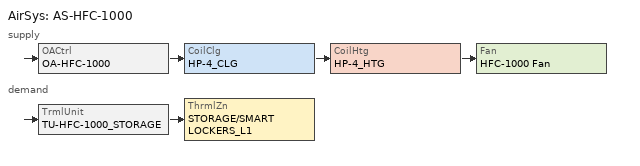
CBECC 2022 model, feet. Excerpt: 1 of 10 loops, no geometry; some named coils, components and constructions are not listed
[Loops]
AirSys 'AS-HFC-1000'
 supply: OACtrl 'OA-HFC-1000' > CoilClg 'HP-4_CLG' > CoilHtg 'HP-4_HTG' > Fan 'HFC-1000 Fan'
 demand: TrmlUnit 'TU-HFC-1000_STORAGE' > ThrmlZn 'STORAGE/SMART LOCKERS_L1'
[ResExtWall] Construction=Ext Wall Cons
Name | Orientation | Area
ExtWall (Front 3) : B3.1_L8 | Front | 213.35
ExtWall (Back 1) : B3.1_L8 | Back | 213.527
ExtWall (Right 1) : B3.1_L8 | Right | 188.11
ExtWall (Right 2) : B3.1_L8 | Right | 147.592
ExtWall (Right 3) : B3.1_L8 | Right | 22.208
ExtWall (Front 1) : B3.2_L8 | Front | 398.274
ExtWall (Left 1) : B3.2_L8 | Left | 333.855
ExtWall (Front 1) : B3_L8 | Front | 37.0833
ExtWall (Left 1) : B3_L8 | Left | 39.2913
ExtWall (Left 2) : B3_L8 | Left | 296.211
ExtWall (Back 1) : B3_L8 | Back | 248.891
ExtWall (Back 2) : B3_L8 | Back | 94.2782
ExtWall (Front 1) : CORRIDOR 1_L8 | Front | 69.8064
ExtWall (Front 2) : CORRIDOR 1_L8 | Front | 67.9757
ExtWall (Front 3) : CORRIDOR 1_L8 | Front | 50.2001
ExtWall (Left 1) : CORRIDOR 1_L8 | Left | 47.815
ExtWall (Left 2) : CORRIDOR 1_L8 | Left | 232.362
ExtWall (Back 1) : CORRIDOR 1_L8 | Back | 219.344
ExtWall (Back 2) : CORRIDOR 1_L8 | Back | 60.1542
ExtWall (Back 3) : CORRIDOR 1_L8 | Back | 71.2336
ExtWall (Right 1) : CORRIDOR 1_L8 | Right | 47.6115
ExtWall (Front 1) : ELEC_L8 | Front | 114.514
ExtWall (Left 1) : ELEC_L8 | Left | 58.6877
ExtWall (Right 1) : ELEC_L8 | Right | 186.316
ExtWall (Back 1) : OPENING_L8 | Back | 118.96
ExtWall (Front 1) : S1 1_L8 | Front | 48.1332
ExtWall (Left 1) : S1 1_L8 | Left | 157.782
ExtWall (Back 1) : S1 1_L8 | Back | 48.1332
ExtWall (Right 1) : S1 1_L8 | Right | 159.544
ExtWall (Back 1) : S1.1_L8 | Back | 29.3701
ExtWall (Right 1) : S1.1_L8 | Right | 80.2329
ExtWall (Front 1) : S2 1_L8 | Front | 159.961
ExtWall (Back 1) : S2 1_L8 | Back | 165.771
ExtWall (Left 1) : S2.1_L8 | Left | 120.22
ExtWall (Left 2) : S2.1_L8 | Left | 62.6968
ExtWall (Back 1) : S2.1_L8 | Back | 39.3865
[ResWin] SpecMethod=Overall Window Area
Name | WinType
Window (Front 3) : B3.1_L8; Window (Right 1) : B3.1_L8; Window (Front 4) : B3.2_L8; Window (Left 1) : B3.2_L8; Window (Back 1) : B3_L8; Window (Front 1) : ELEC_L8; Window (Right 1) : S1.1_L8 | ResidentialWindowType 7
Window (Back 1) : B3.1_L8; Window (Front 3) : B3.2_L8 | ResidentialWindowType 25
Window (Right 2) : B3.1_L8; Window (Front 1) : B3.2_L8; Window (Left 2) : B3.2_L8; Window (Left 2) : B3_L8; Window (Back 2) : B3_L8; Window (Left 1) : S2.1_L8 | ResidentialWindowType 2
Window (Front 2) : B3.2_L8; Window (Front 1) : CORRIDOR 1_L8 | ResidentialWindowType 8
Window (Left 1) : B3_L8; Window (Left 1) : S1 1_L8; Window (Right 1) : S1 1_L8 | ResidentialWindowType 11
Window (Left 1) : CORRIDOR 1_L8 | ResidentialWindowType 37
Window (Back 1) : CORRIDOR 1_L8 | ResidentialWindowType 28
Window (Front 1) : S2 1_L8; Window (Back 1) : S2 1_L8 | ResidentialWindowType 18
[ResCathedralCeiling] RoofRise=0; Orientation=Front; Construction=Roof Cons
Name | Area
Roof (Front 1) : B3.1_L8 | 1058.37
Roof (Front 1) : B3.2_L8 | 1137.02
Roof (Front 1) : B3_L8 | 1114.3
Roof (Front 1) : CORRIDOR 1_L8 | 2611.41
Roof (Front 2) : CORRIDOR 1_L8 | 1371.3
Roof (Front 3) : CORRIDOR 1_L8 | 3685.74
Roof (Front 1) : ELEC_L8 | 213.358
Roof (Front 1) : ELEVATOR 1_L8 | 168.953
Roof (Front 1) : ELEVATOR 2_L8 | 149.826
Roof (Front 1) : ELEVATOR 5_L8 | 82.6854
Roof (Front 1) : IDF 1_L8 | 72.616
Roof (Front 1) : IDF 2_L8 | 72.4365
Roof (Front 1) : IDF 3_L8 | 30.6689
Roof (Front 1) : JAN CLOSET_L8 | 52.7593
Roof (Front 1) : OPENING_L8 | 76.2741
Roof (Front 1) : S1 1_L8 | 544.768
Roof (Front 2) : S1 1_L8 | 523.378
Roof (Front 1) : S1.1_L8 | 616.709
Roof (Front 1) : S2 1_L8 | 449.349
Roof (Front 2) : S2 1_L8 | 491.548
Roof (Front 1) : S2.1_L8 | 567.527
Roof (Front 1) : STAIR 1_L8 | 179.107
Roof (Front 1) : STAIR 2_L8 | 199.944
Roof (Front 1) : STAIR 3_L8 | 179.041
Roof (Front 1) : STAIR 6_L8 | 170.946
Roof (Front 1) : STORAGE 1_L8 | 121.449
Roof (Front 1) : STORAGE 2_L8 | 680.817
Roof (Front 1) : STORAGE 3_L8 | 134.443
Roof (Front 1) : TRASH VEST. 1_L8 | 93.393
Roof (Front 1) : TRASH VEST. 2_L8 | 102.916
Roof (Front 1) : TRASH_L8 | 146.628
[ResIntFlr] FloorZ=84.6667; Construction=Interior Floor Cons; IsPartySurface=1
Name | Area | Outside
IntFloor : B3.1_L8 | 1058.37 | B3.1_L7
IntFloor : B3.2_L8 | 1137.02 | B3.2_L7
IntFloor : B3_L8 | 1114.3 | B3_L7
IntFloor : CORRIDOR 1_L8 | 2611.41 | CORRIDOR 1_L7
IntFloor : CORRIDOR 1_L8 2 | 1371.3 | CORRIDOR 1_L7
IntFloor : CORRIDOR 1_L8 3 | 3685.74 | CORRIDOR 1_L7
IntFloor : ELEC_L8 | 213.358 | ELEC_L7
IntFloor : ELEVATOR 1_L8 | 168.953 | ELEVATOR 2_L7
IntFloor : ELEVATOR 2_L8 | 149.826 | ELEVATOR 1_L7
IntFloor : ELEVATOR 5_L8 | 82.6854 | ELEVATOR 5_L7
IntFloor : IDF 1_L8 | 72.616 | IDF 2_L7
IntFloor : IDF 2_L8 | 72.4365 | IDF 3_L7
IntFloor : IDF 3_L8 | 30.6689 | IDF 1_L7
IntFloor : JAN CLOSET_L8 | 52.7593 | JAN CLOSET_L7
IntFloor : OPENING_L8 | 76.2741 | OPENING_L7
IntFloor : S1 1_L8 | 544.768 | S1 1_L7
IntFloor : S1 1_L8 2 | 523.378 | S1 1_L7
IntFloor : S1.1_L8 | 616.709 | S1.1_L7
IntFloor : S2 1_L8 | 449.349 | S2 1_L7
IntFloor : S2 1_L8 2 | 491.548 | S2 1_L7
IntFloor : S2.1_L8 | 567.527 | S2.1_L7
IntFloor : STAIR 1_L8 | 179.107 | STAIR 1_L7
IntFloor : STAIR 2_L8 | 199.944 | STAIR 2_L7
IntFloor : STAIR 3_L8 | 179.041 | STAIR 3_L7
IntFloor : STAIR 6_L8 | 170.946 | STAIR 6_L7
IntFloor : STORAGE 1_L8 | 121.449 | STORAGE 2_L7
IntFloor : STORAGE 2_L8 | 680.817 | STORAGE 3_L7
IntFloor : STORAGE 3_L8 | 134.443 | STORAGE 1_L7
IntFloor : TRASH VEST. 1_L8 | 93.393 | TRASH VEST. 1_L7
IntFloor : TRASH VEST. 2_L8 | 102.916 | TRASH VEST. 2_L7
IntFloor : TRASH_L8 | 146.628 | TRASH_L7
[ResIntWall] Construction=Interior Wall Cons; IsPartySurface=1
Name | Area | Outside
IntWall : B3.1_L8 | 293.793 | CORRIDOR 1_L8
IntWall : B3.1_L8 2; IntWall : CORRIDOR 1_L8 4 | 64.1175 | OPENING_L8
IntWall : B3.1_L8 3 | 118.96 | OPENING_L8
IntWall : B3.2_L8 | 73.5302 | CORRIDOR 1_L8
IntWall : B3.2_L8 2 | 17.5262 | CORRIDOR 1_L8
IntWall : B3.2_L8 3 | 91.0335 | CORRIDOR 1_L8
IntWall : B3.2_L8 4 | 83.4908 | TRASH VEST. 1_L8
IntWall : B3.2_L8 5; IntWall : CORRIDOR 1_L8 19 | 84.0912 | TRASH VEST. 1_L8
IntWall : B3_L8 | 306.086 | CORRIDOR 1_L8
IntWall : CORRIDOR 1_L8 | 82.2769 | ELEVATOR 2_L8
IntWall : CORRIDOR 1_L8 2 | 182.1 | ELEVATOR 2_L8
IntWall : CORRIDOR 1_L8 3 | 63.4121 | IDF 1_L8
IntWall : CORRIDOR 1_L8 5 | 159.961 | S2 1_L8
IntWall : CORRIDOR 1_L8 6 | 165.771 | S2 1_L8
IntWall : CORRIDOR 1_L8 7 | 98.3563 | STAIR 1_L8
IntWall : CORRIDOR 1_L8 8 | 98.3202 | STAIR 3_L8
IntWall : CORRIDOR 1_L8 9 | 182.1 | STAIR 3_L8
IntWall : CORRIDOR 1_L8 10 | 76.5518 | STORAGE 3_L8
IntWall : CORRIDOR 1_L8 11; IntWall : S2 1_L8 | 89.872 | TRASH VEST. 2_L8
IntWall : CORRIDOR 1_L8 12; IntWall : IDF 1_L8 2 | 114.514 | TRASH VEST. 2_L8
IntWall : CORRIDOR 1_L8 13 | 74.1765 | IDF 2_L8
IntWall : CORRIDOR 1_L8 14 | 159.544 | S1 1_L8
IntWall : CORRIDOR 1_L8 15 | 157.782 | S1 1_L8
IntWall : CORRIDOR 1_L8 16 | 172.661 | S1.1_L8
IntWall : CORRIDOR 1_L8 17 | 175.052 | STAIR 6_L8
IntWall : CORRIDOR 1_L8 18 | 157.5 | STORAGE 3_L8
IntWall : CORRIDOR 1_L8 20 | 36.378 | ELEVATOR 1_L8
IntWall : CORRIDOR 1_L8 21 | 192.851 | ELEVATOR 1_L8
IntWall : CORRIDOR 1_L8 22 | 87.6083 | ELEVATOR 1_L8
IntWall : CORRIDOR 1_L8 23 | 94.2749 | ELEVATOR 5_L8
IntWall : CORRIDOR 1_L8 24 | 97.6542 | IDF 2_L8
IntWall : CORRIDOR 1_L8 25 | 31.9127 | IDF 3_L8
IntWall : CORRIDOR 1_L8 26 | 96.1024 | IDF 3_L8
IntWall : CORRIDOR 1_L8 27; IntWall : ELEVATOR 5_L8 | 87.7067 | JAN CLOSET_L8
IntWall : CORRIDOR 1_L8 28 | 60.1542 | JAN CLOSET_L8
IntWall : CORRIDOR 1_L8 29 | 182.917 | S2.1_L8
IntWall : CORRIDOR 1_L8 30 | 103.678 | STAIR 2_L8
IntWall : CORRIDOR 1_L8 31 | 57.2408 | STORAGE 1_L8
IntWall : CORRIDOR 1_L8 32; IntWall : S1.1_L8 2 | 273.169 | STORAGE 2_L8
IntWall : CORRIDOR 1_L8 33 | 105.696 | TRASH_L8
IntWall : CORRIDOR 1_L8 34 | 90.6496 | TRASH_L8
IntWall : ELEC_L8 | 114.514 | IDF 1_L8
IntWall : ELEC_L8 2 | 127.628 | S2 1_L8
IntWall : ELEVATOR 1_L8; IntWall : S2.1_L8 | 192.851 | STAIR 2_L8
IntWall : ELEVATOR 1_L8 2 | 51.2303 | STORAGE 1_L8
IntWall : ELEVATOR 2_L8 | 182.1 | STAIR 1_L8
IntWall : ELEVATOR 2_L8 2 | 8.80906 | STORAGE 3_L8
IntWall : IDF 1_L8 | 63.4121 | S2 1_L8
IntWall : IDF 2_L8; IntWall : S1.1_L8 | 97.6542 | STAIR 6_L8
IntWall : IDF 2_L8 2 | 74.1765 | STORAGE 2_L8
IntWall : S1 1_L8 | 341.453 | S1.1_L8
IntWall : S2.1_L8 2 | 87.9232 | STORAGE 1_L8
IntWall : STAIR 2_L8 | 103.678 | STORAGE 1_L8
IntWall : STAIR 6_L8 | 175.052 | STORAGE 2_L8
IntWall : STORAGE 1_L8 | 30.6824 | TRASH_L8
IntWall : STORAGE 1_L8 2 | 48.0774 | TRASH_L8
[DwellUnit]
Name | DwellUnitTypeRef | Count
DwellingUnit 118 | B3.1 | 1
DwellingUnit 119 | B3.2 | 1
DwellingUnit 120 | B3 | 1
DwellingUnit 121 | S1 | 2
DwellingUnit 122 | S1.1 | 1
DwellingUnit 123 | S2 | 2
DwellingUnit 124 | S2.1 | 1
[ResZn] CeilingHeight=10; FloorHeight=10; Bottom=84.6667
B3.2_L8; B3_L8; S1 1_L8; S1.1_L8; S2 1_L8; S2.1_L8
[ResOtherZn] ozDHWSys=ResidentialDHWSystem 1; CeilingHeight=10; FloorHeight=10; Bottom=84.6667
Name | Type | SpcFunc | VentSpcFunc | Area | IAQOption | IAQFanCnt[1] | CentralVentSysRef | ozHVACSystem | AirSys_NameRoot
CORRIDOR 1_L8 | Unconditioned | Corridor Area | Residential - Common corridors | 7668.46 | Central Supply / Central Exhaust | 2 | Corridor Ventilation
ELEC_L8 | Unconditioned | Electrical, Mechanical, Telephone Rooms | General - Unoccupied | 213.358 | Individual IAQ Fans
ELEVATOR 1_L8 | Unconditioned | Unoccupied-Include in Gross Floor Area | NA | 168.953 | Individual IAQ Fans
ELEVATOR 2_L8 | Unconditioned | Unoccupied-Include in Gross Floor Area | NA | 149.826 | Individual IAQ Fans
ELEVATOR 5_L8 | Unconditioned | Unoccupied-Include in Gross Floor Area | NA | 82.6854 | Individual IAQ Fans
IDF 1_L8 | Conditioned | Electrical, Mechanical, Telephone Rooms | General - Unoccupied | 72.616 |  |  |  | LG ZRUM060GSS0 | AS_IDF 1_L8
IDF 2_L8 | Conditioned | Electrical, Mechanical, Telephone Rooms | General - Unoccupied | 72.4365 |  |  |  | LG ZRUM048GSS0 | AS_IDF 2_L8
IDF 3_L8 | Conditioned | Electrical, Mechanical, Telephone Rooms | General - Unoccupied | 30.6689 |  |  |  | LG ZRUM048GSS0-2
JAN CLOSET_L8 | Unconditioned | Storage | General - Unoccupied | 52.7593 | Individual IAQ Fans
OPENING_L8 | Unconditioned | Unoccupied-Include in Gross Floor Area | NA | 76.2741 | Individual IAQ Fans
STAIR 1_L8 | Unconditioned | Stairwell | General - Unoccupied | 179.107 | Individual IAQ Fans
STAIR 2_L8 | Unconditioned | Stairwell | General - Unoccupied | 199.944 | Individual IAQ Fans
STAIR 3_L8 | Unconditioned | Stairwell | General - Unoccupied | 179.041 | Individual IAQ Fans
STAIR 6_L8 | Unconditioned | Stairwell | General - Unoccupied | 170.946 | Individual IAQ Fans
STORAGE 1_L8 | Unconditioned | Storage | General - Unoccupied | 121.449 | Individual IAQ Fans
STORAGE 2_L8 | Unconditioned | Storage | General - Unoccupied | 680.817 | Individual IAQ Fans
STORAGE 3_L8 | Unconditioned | Storage | General - Unoccupied | 134.443 | Individual IAQ Fans
TRASH VEST. 1_L8 | Unconditioned | Unoccupied-Include in Gross Floor Area | NA | 93.393 | Individual IAQ Fans
TRASH VEST. 2_L8 | Unconditioned | Unoccupied-Include in Gross Floor Area | NA | 102.916 | Individual IAQ Fans
TRASH_L8 | Unconditioned | Unoccupied-Include in Gross Floor Area | NA | 146.628 | Individual IAQ Fans
[ResWinType] SpecMethod=Overall Window Area; NFRCUfactor=0.3
Name | Area
ResidentialWindowType 24 | 3.22917
ResidentialWindowType 25 | 16.1459
ResidentialWindowType 23 | 21.5278
ResidentialWindowType 20 | 22.6042
ResidentialWindowType 1 | 23.6806
ResidentialWindowType 5 | 24.757
ResidentialWindowType 3 | 25.8334
ResidentialWindowType 4 | 27.9862
ResidentialWindowType 22 | 31.2153
ResidentialWindowType 8 | 32.2917
ResidentialWindowType 7 | 35.5209
ResidentialWindowType 26 | 47.3612
ResidentialWindowType 11 | 49.514
ResidentialWindowType 18 | 55.9723
ResidentialWindowType 6 | 59.2015
ResidentialWindowType 2 | 63.5071
ResidentialWindowType 21 | 80.7293
ResidentialWindowType 19 | 88.2641
ResidentialWindowType 17 | 106.563
ResidentialWindowType 34 | 107.639
ResidentialWindowType 15 | 108.715
ResidentialWindowType 14 | 111.945
ResidentialWindowType 35 | 144.236
ResidentialWindowType 28 | 163.611
ResidentialWindowType 37 | 176.528
ResidentialWindowType 36 | 184.063
ResidentialWindowType 30 | 198.056
ResidentialWindowType 16 | 217.431
ResidentialWindowType 33 | 262.639
ResidentialWindowType 32 | 290.626
ResidentialWindowType 10 | 305.695
ResidentialWindowType 29 | 306.771
ResidentialWindowType 9 | 371.355
ResidentialWindowType 13 | 433.786
ResidentialWindowType 31 | 437.015
ResidentialWindowType 27 | 481.147
ResidentialWindowType 12 | 524.202
[DwellUnitType] DryerFuel=Electricity; CookFuel=Electricity; IAQOption=Individual IAQ Fans; HVACSysType=Heat Pump Heating and Cooling System; HVACFanRef=ResidentialFanSystem 1; HVACDistRef=ResidentialDistributionSystem 1; DHWSysRef[1]=ResidentialDHWSystem 1
Name | NumBedrooms | CondFlrArea | IAQFanRef[1] | IAQFanRef[2] | HVACHtPumpRef[1] | IAQFanCnt[1] | IAQHasFID
IS1; IS1.1; IS2; S1; S1.1; S2; S2.1 | 1 | 548 | IAQ EF 40 | IAQ SF 40 | GH5SAN51800A
IA1; IA1.1; IA1.2; IA1.3; IA3; IA5; IA5.1; A1; A1.1; A1.3; A1.4; A2; A3; A4; A5 | 1 | 754 | IAQ EF 40 | IAQ SF 40 | GH5SAN51800A
IA2 | 1 | 910 | IAQ EF 50 | IAQ SF 50 | GH5SAN51800A
IA4 | 1 | 570 | IAQ EF 40 | IAQ SF 40 | GH5SAN51800A
IB1; IB1.1; IB2; IB3 | 2 | 1165 | IAQ EF 60 | IAQ SF 60 | GH5SAN42400A | 1
A6 | 1 | 754 | IAQ EF 40 | IAQ SF 40 | GH5SAN51800A | 1
B1; B1.2; B2; B3; B3.1 | 2 | 1155 | IAQ EF 60 | IAQ SF 60 | GH5SAN42400A | 1
B1.1; B3.2 | 2 | 1155 | IAQ EF 60 | IAQ SF 60 | GH5SAN42400A | 1 | 1
